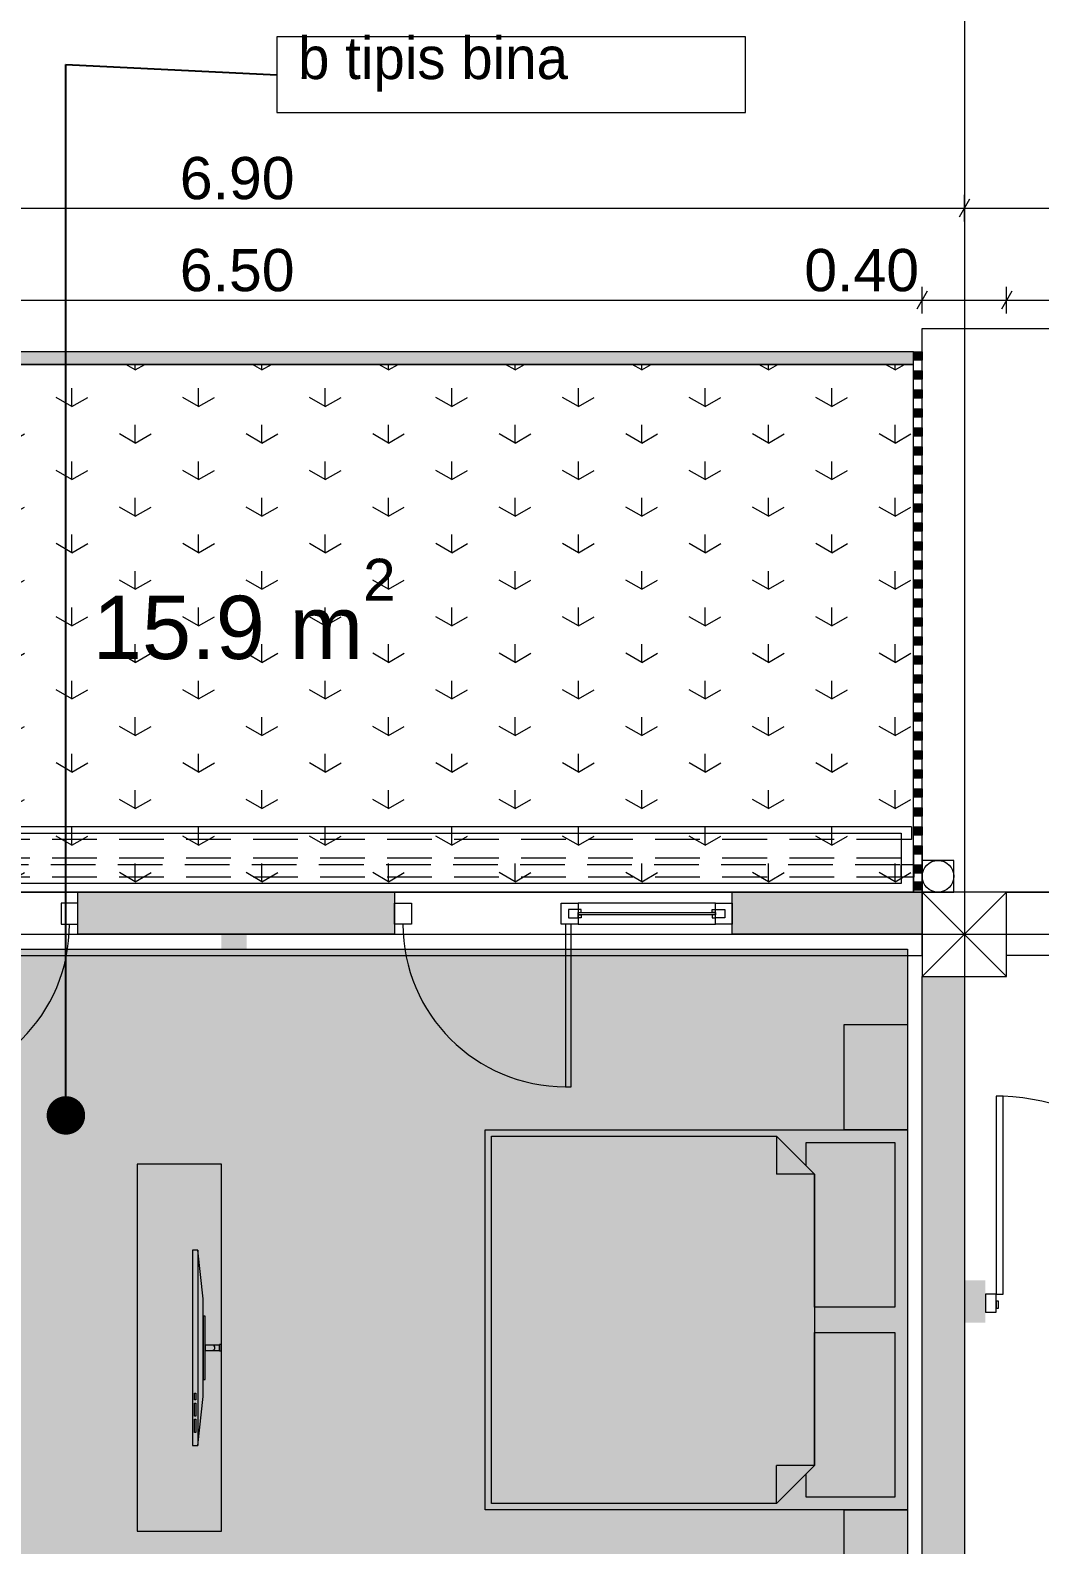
# Model space of a CAD drawing. Header units: millimetres. Extents: x 475159934 to 476245151, y 4620917055 to 4621447368.
# Drawn here: x 475278699 to 475283481, y 4621003198 to 4621010374 of the extents above; entities that cross this region are included whole.
import ezdxf

# ---------------------------------------------------------------- set-up
doc = ezdxf.new("R2010")
doc.units = ezdxf.units.MM
doc.header["$MEASUREMENT"] = 0
doc.linetypes.add('Hidden Line', pattern=[317.5, 211.666667, -105.833333])
for name, color, linetype, lineweight in [('2D Drafting - General_Pen_No__1_Pen_No__7', 7, 'Continuous', 0), ('2D Drafting - General_Pen_No__250_Pen_No__7_Pen_No__250', 7, 'Continuous', 0), ('2D Drafting - General_Pen_No__250_Pen_No__7_Pen_No__7', 7, 'Continuous', 0), ('2D Drafting - General_Pen_No__7_Pen_No__7_Pen_No__7', 7, 'Continuous', 0), ('Doors_Pen_No__7_Pen_No__7', 7, 'Continuous', 0), ('Doors_Pen_No__7_Pen_No__7_Pen_No__7', 7, 'Continuous', 0), ('G-Anno-Nplt_Pen_No__151', 151, 'Continuous', 0), ('G-Anno-Nplt_Pen_No__4', 7, 'Continuous', 0), ('G-Anno-Nplt_Pen_No__7', 7, 'Continuous', 0), ('gegmebi_Pen_No__7_Pen_No__7', 7, 'Continuous', 0), ('kar-panjara_Pen_No__7_Pen_No__7_Pen_No__7', 7, 'Continuous', 0), ('New_0_Pen_No__250_Pen_No__255', 255, 'Continuous', 0), ('New_0_Pen_No__250_Pen_No__7', 7, 'Continuous', 0), ('New_2D Drafting - General_Pen_No__250_Pen_No__7_Pen_No__112', 112, 'Continuous', 0), ('New_2D Drafting - General_Pen_No__250_Pen_No__7_Pen_No__4', 7, 'Continuous', 0), ('New_2D Drafting - General_Pen_No__2_Pen_No__250', 7, 'Continuous', 0), ('New_Interior - Furniture _Pen_No__4', 7, 'Continuous', 0), ('zoma_Pen_No__142', 142, 'Continuous', 0), ('zoma_Pen_No__5_Pen_No__5', 5, 'Continuous', 0)]:
    doc.layers.add(name, color=color, linetype=linetype, lineweight=lineweight)
for name, color, linetype, lineweight, true_color in [('2D Drafting - General_Pen_No__250_Pen_No__7_Pen_No__249', 7, 'Continuous', 0, 0x581317), ('New_2D Drafting - General_Pen_No__250_Pen_No__7_Pen_No__252', 7, 'Continuous', 0, 0x666666), ('New_Car-Art_Pen_No__252', 7, 'Continuous', 0, 0x666666), ('New_Interior - Furniture _Pen_No__252', 7, 'Continuous', 0, 0x666666), ('New_R03_Nakveti_Pen_No__252', 7, 'Continuous', 0, 0x666666)]:
    doc.layers.add(name, color=color, linetype=linetype, lineweight=lineweight, true_color=true_color)
for name, color, linetype in [('New_Interior - Furniture', 7, 'Continuous'), ('New_R03_Nakveti', 7, 'Continuous'), ('zoma', 7, 'Continuous')]:
    doc.layers.add(name, color=color, linetype=linetype)
doc.styles.add('GENERATED_STYLE_1', font='arial.ttf')
doc.styles.add('GENERATED_STYLE_3', font='arial.ttf')
doc.styles.add('GENERATED_STYLE_4', font='ACADMTAV.TTF')
doc.dimstyles.new('GENERATED_STYLE__27', dxfattribs={"dimtxt": 0.18, "dimasz": 364.8, "dimexe": 0.18, "dimexo": 0.0625, "dimgap": 0, "dimtad": 0, "dimtih": 1, "dimtoh": 1, "dimdec": 4, "dimzin": 0, "dimdsep": 46, "dimcen": 0.09, "dimadec": 0, "dimazin": 0, "dimtfac": 1, "dimtdec": 4, "dimtmove": 0, "dimatfit": 3, "dimldrblk": 'ARROWHEAD_11', "dimfxl": 1, "dimtolj": 1, "dimtzin": 0, "dimarcsym": 0})
doc.dimstyles.new('GENERATED_STYLE__3', dxfattribs={"dimtxt": 200, "dimasz": 64.421331, "dimexe": 0.18, "dimexo": 3, "dimgap": 0, "dimtad": 1, "dimtih": 1, "dimtoh": 1, "dimlfac": 0.001, "dimzin": 0, "dimdsep": 46, "dimtxsty": 'GENERATED_STYLE_3', "dimblk": 'ARROWHEAD_2', "dimblk1": 'ARROWHEAD_2', "dimblk2": 'ARROWHEAD_2', "dimcen": 0.09, "dimclrd": 142, "dimclre": 142, "dimclrt": 142, "dimadec": 0, "dimazin": 0, "dimtfac": 1, "dimtdec": 4, "dimtmove": 0, "dimatfit": 3, "dimfxl": 1, "dimtolj": 1, "dimtzin": 0, "dimarcsym": 0})
doc.dimstyles.new('GENERATED_STYLE__6', dxfattribs={"dimtxt": 200, "dimasz": 64.421331, "dimexe": 0.18, "dimexo": 3, "dimgap": 0, "dimtad": 1, "dimlfac": 0.001, "dimzin": 0, "dimdsep": 46, "dimtxsty": 'GENERATED_STYLE_3', "dimblk": 'ARROWHEAD_2', "dimblk1": 'ARROWHEAD_2', "dimblk2": 'ARROWHEAD_2', "dimcen": 0.09, "dimclrd": 142, "dimclre": 142, "dimclrt": 142, "dimadec": 0, "dimazin": 0, "dimtfac": 1, "dimtdec": 4, "dimtmove": 0, "dimatfit": 3, "dimfxl": 1, "dimtolj": 1, "dimtzin": 0, "dimarcsym": 0})

# ---------------------------------------------------------------- blocks, each defined once
blk = doc.blocks.new('Bed Layout 23')
at = {"layer": 'New_R03_Nakveti_Pen_No__252', "color": 251, "linetype": 'Continuous', "lineweight": 0, "true_color": 0x666666}
for p, q in [((-900, 0), (-1400, 0)), ((-1400, 0), (-1400, -300)), ((-900, -300), (-900, 0)), ((900, 0), (-900, 0)), ((-900, 0), (-900, -2000)), ((1400, 0), (900, 0)), ((900, 0), (900, -300)), ((900, -2000), (900, 0)), ((1400, -300), (1400, 0)), ((-1400, -300), (-900, -300)), ((900, -300), (1400, -300)), ((-690, -440), (-870, -620)), ((0, -440), (-690, -440)), ((-690, -440), (-690, -620)), ((690, -440), (0, -440)), ((870, -620), (690, -440)), ((690, -440), (690, -620)), ((-870, -620), (-870, -1970)), ((-870, -620), (-690, -620)), ((870, -620), (690, -620)), ((870, -1970), (870, -620)), ((-900, -2000), (900, -2000)), ((-870, -1970), (0, -1970)), ((0, -1970), (870, -1970))]:
    blk.add_line(p, q, dxfattribs=at)
at = {"layer": 'New_R03_Nakveti_Pen_No__252', "color": 251, "linetype": 'Continuous', "lineweight": 0, "true_color": 0x666666, "flags": 128}
for points in [[(-60, -440), (-60, -60), (-840, -60), (-840, -480), (-730, -480), (-690, -440)], [(690, -440), (730, -480), (840, -480), (840, -60), (60, -60), (60, -440)]]:
    blk.add_lwpolyline(points, close=True, dxfattribs=at)
blk = doc.blocks.new('*D1578', base_point=(475826095.8, 4621095193.2))
at = {"layer": 'zoma_Pen_No__142', "color": 142, "linetype": 'Continuous', "lineweight": 0, "transparency": 16777216}
for p, q in [((475276224.3, 4621009467.1), (475276224.3, 4621009594.3)), ((475283124.3, 4621009467.1), (475283124.3, 4621009594.3)), ((475276248.8, 4621009573.1), (475276199.9, 4621009488.3)), ((475276224.3, 4621009530.7), (475283124.3, 4621009530.7)), ((475283148.8, 4621009573.1), (475283099.9, 4621009488.3))]:
    blk.add_line(p, q, dxfattribs=at)
at = {"layer": 'zoma_Pen_No__142', "color": 142, "lineweight": 0, "transparency": 16777216, "insert": (475279407.4, 4621009570.7), "char_height": 200, "attachment_point": 7, "style": 'GENERATED_STYLE_3'}
blk.add_mtext('\\A1;{\\pql;\\fArial|b0|i0|c204|p0;\\W1.000000;6.90}', dxfattribs=at)
blk = doc.blocks.new('ARROWHEAD_2')
at = {"color": 0, "linetype": 'Continuous', "lineweight": 0}
for p, q in [((0, 0), (-1, 0)), ((-0.38, -0.66), (0.38, 0.66))]:
    blk.add_line(p, q, dxfattribs=at)
blk = doc.blocks.new('*D1579', base_point=(475826095.8, 4621095193.2))
at = {"layer": 'zoma_Pen_No__142', "color": 142, "linetype": 'Continuous', "lineweight": 0, "transparency": 16777216}
for p, q in [((475283124.3, 4621009467.1), (475283124.3, 4621009594.3)), ((475290024.3, 4621009467.1), (475290024.3, 4621009594.3)), ((475283148.8, 4621009573.1), (475283099.9, 4621009488.3)), ((475283124.3, 4621009530.7), (475290024.3, 4621009530.7)), ((475290048.8, 4621009573.1), (475289999.9, 4621009488.3))]:
    blk.add_line(p, q, dxfattribs=at)
at = {"layer": 'zoma_Pen_No__142', "color": 142, "lineweight": 0, "transparency": 16777216, "insert": (475286307.4, 4621009570.7), "char_height": 200, "attachment_point": 7, "style": 'GENERATED_STYLE_3'}
blk.add_mtext('\\A1;{\\pql;\\fArial|b0|i0|c204|p0;\\W1.000000;6.90}', dxfattribs=at)
blk = doc.blocks.new('*D1598', base_point=(475826095.8, 4621095193.2))
at = {"layer": 'zoma_Pen_No__142', "color": 142, "linetype": 'Continuous', "lineweight": 0, "transparency": 16777216}
for p, q in [((475276424.3, 4621009031.1), (475276424.3, 4621009158.3)), ((475282924.3, 4621009031.1), (475282924.3, 4621009158.3)), ((475276448.8, 4621009137.1), (475276399.9, 4621009052.3)), ((475276424.3, 4621009094.7), (475282924.3, 4621009094.7)), ((475282948.8, 4621009137.1), (475282899.9, 4621009052.3))]:
    blk.add_line(p, q, dxfattribs=at)
at = {"layer": 'zoma_Pen_No__142', "color": 142, "lineweight": 0, "transparency": 16777216, "char_height": 200, "attachment_point": 7, "style": 'GENERATED_STYLE_3'}
for s, insert in [('\\A1;{\\pql;\\fArial|b0|i0|c204|p0;\\W1.000000;0.40}', (475276448.8, 4621009134.7)), ('\\A1;{\\pql;\\fArial|b0|i0|c204|p0;\\W1.000000;6.50}', (475279407.4, 4621009134.7)), ('\\A1;{\\pql;\\fArial|b0|i0|c204|p0;\\W1.000000;0.40}', (475282366, 4621009134.7))]:
    blk.add_mtext(s, dxfattribs=dict(at, insert=insert))
blk = doc.blocks.new('*D1599', base_point=(475826095.8, 4621095193.2))
at = {"layer": 'zoma_Pen_No__142', "color": 142, "linetype": 'Continuous', "lineweight": 0, "transparency": 16777216}
for p, q in [((475282924.3, 4621009031.1), (475282924.3, 4621009158.3)), ((475283324.3, 4621009031.1), (475283324.3, 4621009158.3)), ((475282948.8, 4621009137.1), (475282899.9, 4621009052.3)), ((475282924.3, 4621009094.7), (475283324.3, 4621009094.7)), ((475283348.8, 4621009137.1), (475283299.9, 4621009052.3))]:
    blk.add_line(p, q, dxfattribs=at)
blk = doc.blocks.new('*D1600', base_point=(475826095.8, 4621095193.2))
at = {"layer": 'zoma_Pen_No__142', "color": 142, "linetype": 'Continuous', "lineweight": 0, "transparency": 16777216}
for p, q in [((475283324.3, 4621009031.1), (475283324.3, 4621009158.3)), ((475289824.3, 4621009031.1), (475289824.3, 4621009158.3)), ((475283348.8, 4621009137.1), (475283299.9, 4621009052.3)), ((475283324.3, 4621009094.7), (475289824.3, 4621009094.7)), ((475289848.8, 4621009137.1), (475289799.9, 4621009052.3))]:
    blk.add_line(p, q, dxfattribs=at)
at = {"layer": 'zoma_Pen_No__142', "color": 142, "lineweight": 0, "transparency": 16777216, "char_height": 200, "attachment_point": 7, "style": 'GENERATED_STYLE_3'}
for s, insert in [('\\A1;{\\pql;\\fArial|b0|i0|c204|p0;\\W1.000000;6.50}', (475286307.4, 4621009134.7)), ('\\A1;{\\pql;\\fArial|b0|i0|c204|p0;\\W1.000000;0.40}', (475289266, 4621009134.7))]:
    blk.add_mtext(s, dxfattribs=dict(at, insert=insert))
blk = doc.blocks.new('*D1607', base_point=(475826095.8, 4621095193.2))
at = {"layer": 'zoma_Pen_No__142', "color": 142, "linetype": 'Continuous', "lineweight": 0, "transparency": 16777216}
for p, q in [((475299263.8, 4621006290.2), (475299136.7, 4621006290.2)), ((475299242.6, 4621006265.8), (475299157.9, 4621006314.7)), ((475299200.3, 4621006290.2), (475299200.3, 4621006331.7)), ((475299200.3, 4620986935.6), (475299200.3, 4621006290.2)), ((475299263.8, 4620986935.6), (475299136.7, 4620986935.6)), ((475299157.9, 4620986960.1), (475299242.6, 4620986911.1)), ((475299200.3, 4620986894.2), (475299200.3, 4620986935.6))]:
    blk.add_line(p, q, dxfattribs=at)
at = {"layer": 'zoma_Pen_No__142', "color": 142, "lineweight": 0, "transparency": 16777216, "insert": (475299160.3, 4620996269.7), "char_height": 200, "attachment_point": 7, "rotation": 90, "style": 'GENERATED_STYLE_3'}
blk.add_mtext('\\A1;{\\pql;\\fArial|b0|i0|c204|p0;\\W1.000000;19.35}', dxfattribs=at)
blk = doc.blocks.new('*D1617', base_point=(475826095.8, 4621095193.2))
at = {"layer": 'zoma_Pen_No__142', "color": 142, "linetype": 'Continuous', "lineweight": 0, "transparency": 16777216}
for p, q in [((475298483.3, 4621005890.2), (475298356.1, 4621005890.2)), ((475298377.3, 4621005914.7), (475298462.1, 4621005865.8)), ((475298419.7, 4621002135.6), (475298419.7, 4621005890.2)), ((475298483.3, 4621002135.6), (475298356.1, 4621002135.6)), ((475298377.3, 4621002160.1), (475298462.1, 4621002111.1))]:
    blk.add_line(p, q, dxfattribs=at)
at = {"layer": 'zoma_Pen_No__142', "color": 142, "lineweight": 0, "transparency": 16777216, "char_height": 200, "attachment_point": 7, "rotation": 90, "style": 'GENERATED_STYLE_3'}
for s, insert in [('\\A1;{\\pql;\\fArial|b0|i0|c204|p0;\\W1.000000;0.40}', (475298379.7, 4621005331.9)), ('\\A1;{\\pql;\\fArial|b0|i0|c204|p0;\\W1.000000;3.75}', (475298379.7, 4621003746))]:
    blk.add_mtext(s, dxfattribs=dict(at, insert=insert))
blk = doc.blocks.new('*D1618', base_point=(475826095.8, 4621095193.2))
at = {"layer": 'zoma_Pen_No__142', "color": 142, "linetype": 'Continuous', "lineweight": 0, "transparency": 16777216}
for p, q in [((475298483.3, 4621006290.2), (475298356.1, 4621006290.2)), ((475298462.1, 4621006265.8), (475298377.3, 4621006314.7)), ((475298419.7, 4621006290.2), (475298419.7, 4621006331.7)), ((475298419.7, 4621005890.2), (475298419.7, 4621006290.2)), ((475298483.3, 4621005890.2), (475298356.1, 4621005890.2)), ((475298377.3, 4621005914.7), (475298462.1, 4621005865.8))]:
    blk.add_line(p, q, dxfattribs=at)
blk = doc.blocks.new('ARROWHEAD_11')
at = {"color": 0, "linetype": 'Continuous', "lineweight": 0}
blk.add_line((0, 0), (-1, 0), dxfattribs=at)
at = {"color": 0, "linetype": 'Continuous', "lineweight": 0, "const_width": 0.25, "flags": 128}
blk.add_lwpolyline([(-0.125, 0, 1), (0.125, 0, 1)], format="xyb", close=True, dxfattribs=at)
blk = doc.blocks.new('Flexible Shelf 26')
at = {"layer": 'New_Interior - Furniture _Pen_No__252', "color": 251, "linetype": 'Continuous', "lineweight": 0, "true_color": 0x666666, "flags": 128}
blk.add_lwpolyline([(0, 0), (1739.8, 0), (1739.8, 400), (0, 400)], close=True, dxfattribs=at)
blk = doc.blocks.new('Awning 26_4')
at = {"layer": 'New_Interior - Furniture _Pen_No__4', "color": 7, "linetype": 'Continuous', "lineweight": 0}
for p, q in [((0, 0), (40, 0)), ((0, -185), (0, 0)), ((40, 0), (40, -185)), ((6410, 0), (6450, 0)), ((6410, -185), (6410, 0)), ((6450, 0), (6450, -185)), ((40, -70), (100, -70)), ((40, -130), (40, -70)), ((100, -70), (100, -130)), ((6350, -70), (6410, -70)), ((6350, -130), (6350, -70)), ((6410, -70), (6410, -130)), ((100, -130), (40, -130)), ((6410, -130), (6350, -130)), ((40, -185), (0, -185)), ((6450, -185), (6410, -185)), ((50, -308.5), (50, -248.5)), ((50, -248.5), (100, -248.5)), ((6350, -248.5), (6400, -248.5)), ((6400, -308.5), (6400, -248.5)), ((50, -308.5), (6400, -308.5))]:
    blk.add_line(p, q, dxfattribs=at)
at = {"layer": 'New_Interior - Furniture _Pen_No__4', "color": 7, "linetype": 'Hidden Line', "lineweight": 0}
for p, q in [((100, -70), (6350, -70)), ((100, -130), (100, -70)), ((6350, -70), (6350, -130)), ((6350, -130), (100, -130)), ((100, -160), (6350, -160)), ((100, -248.5), (6350, -248.5))]:
    blk.add_line(p, q, dxfattribs=at)
at = {"layer": 'New_Interior - Furniture _Pen_No__4', "color": 7, "linetype": 'Continuous', "lineweight": 0, "flags": 128}
blk.add_lwpolyline([(100, -40), (6350, -40), (6350, -278.5), (100, -278.5)], close=True, dxfattribs=at)
blk = doc.blocks.new('Flat Panel TV 26')
at = {"layer": 'New_Interior - Furniture _Pen_No__252', "color": 251, "linetype": 'Continuous', "lineweight": 0, "true_color": 0x666666}
for p, q in [((0, 25), (925.5, 25)), ((678.7, 10), (678.7, 16.2)), ((678.7, 16.2), (709.6, 16.2)), ((709.6, 10), (678.7, 10)), ((709.6, 16.2), (709.6, 10)), ((725, 10), (725, 16.2)), ((725, 16.2), (786.7, 16.2)), ((786.7, 10), (725, 10)), ((786.7, 16.2), (786.7, 10)), ((802.1, 10), (802.1, 16.2)), ((802.1, 16.2), (863.8, 16.2)), ((863.8, 10), (802.1, 10)), ((863.8, 16.2), (863.8, 10))]:
    blk.add_line(p, q, dxfattribs=at)
at = {"layer": 'New_Interior - Furniture _Pen_No__252', "color": 251, "linetype": 'Continuous', "lineweight": 0, "true_color": 0x666666, "flags": 128}
for points in [[(447.8, 127.5), (477.8, 127.5), (477.8, 137.5), (447.8, 137.5)], [(450.3, 60), (475.3, 60), (475.3, 127.5), (450.3, 127.5)], [(0, 0), (925.5, 0), (925.5, 25), (694.1, 50), (231.4, 50), (0, 25)], [(312.8, 50), (612.8, 50), (612.8, 60), (312.8, 60)]]:
    blk.add_lwpolyline(points, close=True, dxfattribs=at)
at = {"layer": 'New_Interior - Furniture _Pen_No__252', "color": 251, "linetype": 'Continuous', "lineweight": 0, "true_color": 0x666666}
blk.add_arc((462.8, 93.8), 12.5, 0, 180, dxfattribs=at)

msp = doc.modelspace()

# ---------------------------------------------------------------- hatches: boundary and pattern name
at = {"layer": '2D Drafting - General_Pen_No__250_Pen_No__7_Pen_No__7', "linetype": 'Continuous', "lineweight": 0}
for points in [[(475280424.982, 4621006090.285), (475278924.689, 4621006090.285), (475278924.689, 4621006290.285), (475280424.982, 4621006290.285)], [(475282924.336, 4621006090.285), (475282024.656, 4621006090.285), (475282024.656, 4621006290.285), (475282924.336, 4621006290.285)], [(475279724.824, 4621006090.285), (475279604.824, 4621006090.285), (475279604.824, 4621001690.246), (475279724.824, 4621001690.246)], [(475283124.285, 4621005890.239), (475283124.285, 4621000320.246), (475282924.285, 4621000320.246), (475282924.285, 4621005890.239)], [(475283224.199, 4621004249.867), (475283124.285, 4621004249.867), (475283124.285, 4621004449.867), (475283224.199, 4621004449.867)]]:
    msp.add_hatch(color=7, dxfattribs=at).paths.add_polyline_path(points)
at = {"layer": 'G-Anno-Nplt_Pen_No__151', "linetype": 'Continuous', "lineweight": 0, "true_color": 0x1f2f3f}
msp.add_hatch(color=169, dxfattribs=at).paths.add_polyline_path([(475276294.361, 4621005820.285), (475276494.354, 4621005820.285), (475276494.354, 4621006020.285), (475282854.361, 4621006020.285), (475282854.361, 4621005820.285), (475282854.361, 4621002557.922), (475282924.361, 4621002557.922), (475282924.361, 4621000880.618), (475282454.394, 4621000880.618), (475282454.394, 4621000590.246), (475281124.361, 4621000590.246), (475281124.361, 4620998890.285), (475278668.613, 4620998890.285), (475278668.613, 4620998960.285), (475276694.361, 4620998960.285), (475276694.361, 4620999550.427), (475276294.361, 4620999550.427)])
at = {"layer": 'New_0_Pen_No__250_Pen_No__255', "linetype": 'Continuous', "lineweight": 0}
for points in [[(475282884.054, 4621008849.893), (475276514.644, 4621008849.893), (475276514.644, 4621008790.239), (475282884.054, 4621008790.239)], [(475282884.054, 4621008849.893), (475282924.35, 4621008849.893), (475282924.35, 4621008810.239), (475282884.054, 4621008810.239)], [(475282884.054, 4621008759.893), (475282924.35, 4621008759.893), (475282924.35, 4621008720.239), (475282884.054, 4621008720.239)], [(475282884.054, 4621008669.893), (475282924.35, 4621008669.893), (475282924.35, 4621008630.239), (475282884.054, 4621008630.239)], [(475282884.054, 4621008579.893), (475282924.35, 4621008579.893), (475282924.35, 4621008540.239), (475282884.054, 4621008540.239)], [(475282884.054, 4621008489.893), (475282924.35, 4621008489.893), (475282924.35, 4621008450.239), (475282884.054, 4621008450.239)], [(475282884.054, 4621008399.893), (475282924.35, 4621008399.893), (475282924.35, 4621008360.239), (475282884.054, 4621008360.239)], [(475282884.054, 4621008309.893), (475282924.35, 4621008309.893), (475282924.35, 4621008270.239), (475282884.054, 4621008270.239)], [(475282884.054, 4621008219.893), (475282924.35, 4621008219.893), (475282924.35, 4621008180.239), (475282884.054, 4621008180.239)], [(475282884.054, 4621008129.893), (475282924.35, 4621008129.893), (475282924.35, 4621008090.239), (475282884.054, 4621008090.239)], [(475282884.054, 4621008039.893), (475282924.35, 4621008039.893), (475282924.35, 4621008000.239), (475282884.054, 4621008000.239)], [(475282884.054, 4621007949.893), (475282924.35, 4621007949.893), (475282924.35, 4621007910.239), (475282884.054, 4621007910.239)], [(475282884.054, 4621007859.893), (475282924.35, 4621007859.893), (475282924.35, 4621007820.239), (475282884.054, 4621007820.239)], [(475282884.054, 4621007769.893), (475282924.35, 4621007769.893), (475282924.35, 4621007730.239), (475282884.054, 4621007730.239)], [(475282884.054, 4621007679.893), (475282924.35, 4621007679.893), (475282924.35, 4621007640.239), (475282884.054, 4621007640.239)], [(475282884.054, 4621007589.893), (475282924.35, 4621007589.893), (475282924.35, 4621007550.239), (475282884.054, 4621007550.239)], [(475282884.054, 4621007499.893), (475282924.35, 4621007499.893), (475282924.35, 4621007460.239), (475282884.054, 4621007460.239)], [(475282884.054, 4621007409.893), (475282924.35, 4621007409.893), (475282924.35, 4621007370.239), (475282884.054, 4621007370.239)], [(475282884.054, 4621007319.893), (475282924.35, 4621007319.893), (475282924.35, 4621007280.239), (475282884.054, 4621007280.239)], [(475282884.054, 4621007229.893), (475282924.35, 4621007229.893), (475282924.35, 4621007190.239), (475282884.054, 4621007190.239)], [(475282884.054, 4621007139.893), (475282924.35, 4621007139.893), (475282924.35, 4621007100.239), (475282884.054, 4621007100.239)], [(475282884.054, 4621007049.893), (475282924.35, 4621007049.893), (475282924.35, 4621007010.239), (475282884.054, 4621007010.239)], [(475282884.054, 4621006959.893), (475282924.35, 4621006959.893), (475282924.35, 4621006920.239), (475282884.054, 4621006920.239)], [(475282884.054, 4621006869.893), (475282924.35, 4621006869.893), (475282924.35, 4621006830.239), (475282884.054, 4621006830.239)], [(475282884.054, 4621006779.893), (475282924.35, 4621006779.893), (475282924.35, 4621006740.239), (475282884.054, 4621006740.239)], [(475282884.054, 4621006689.893), (475282924.35, 4621006689.893), (475282924.35, 4621006650.239), (475282884.054, 4621006650.239)], [(475282884.054, 4621006599.893), (475282924.35, 4621006599.893), (475282924.35, 4621006560.239), (475282884.054, 4621006560.239)], [(475282884.054, 4621006509.893), (475282924.35, 4621006509.893), (475282924.35, 4621006470.239), (475282884.054, 4621006470.239)], [(475282884.054, 4621006419.893), (475282924.35, 4621006419.893), (475282924.35, 4621006380.239), (475282884.054, 4621006380.239)], [(475282884.054, 4621006339.249), (475282924.35, 4621006339.249), (475282924.35, 4621006299.596), (475282884.054, 4621006299.596)]]:
    msp.add_hatch(color=255, dxfattribs=at).paths.add_polyline_path(points)
at = {"layer": 'New_2D Drafting - General_Pen_No__250_Pen_No__7_Pen_No__112', "linetype": 'Continuous', "lineweight": 0}
h = msp.add_hatch(dxfattribs=at)
h.set_pattern_fill('GRASS', color=112, style=0, pattern_type=2)
h.set_pattern_definition([(90, (475826095.76, 4621095193.2), (-600, 0), [86.60254, -259.80762]), (90, (475826395.76, 4621095366.4), (-600, 0), [86.60254, -259.80762]), (30, (475826095.76, 4621095193.2), (-300, 519.61524), [86.60254, -259.80762]), (30, (475826095.76, 4621095539.6), (-300, 519.61524), [86.60254, -259.80762]), (150, (475826095.76, 4621095193.2), (300, 519.61524), [86.60254, -259.80762]), (150, (475826095.76, 4621095539.6), (300, 519.61524), [86.60254, -259.80762])])
h.paths.add_polyline_path([(475276514.644, 4621006290.239), (475282884.054, 4621006290.239), (475282884.054, 4621008790.239), (475276514.644, 4621008790.239)])

# ---------------------------------------------------------------- linework, layer by layer
at = {"layer": '2D Drafting - General_Pen_No__1_Pen_No__7', "color": 7, "linetype": 'Continuous', "lineweight": 0}
for p, q in [((475283324.343, 4621005890.239), (475282924.343, 4621006290.239)), ((475282924.343, 4621005890.239), (475283324.343, 4621006290.239))]:
    msp.add_line(p, q, dxfattribs=at)
at = {"layer": '2D Drafting - General_Pen_No__1_Pen_No__7', "color": 7, "linetype": 'Continuous', "lineweight": 0, "flags": 128}
for points in [[(475276424.343, 4621005990.239), (475282924.343, 4621005990.239), (475282924.343, 4621006290.239), (475276424.343, 4621006290.239)], [(475282924.343, 4621005890.239), (475283324.343, 4621005890.239), (475283324.343, 4621006290.239), (475282924.343, 4621006290.239)], [(475289824.343, 4621005990.239), (475283324.343, 4621005990.239), (475283324.343, 4621006290.239), (475289824.343, 4621006290.239)]]:
    msp.add_lwpolyline(points, close=True, dxfattribs=at)
at = {"layer": '2D Drafting - General_Pen_No__1_Pen_No__7', "color": 7, "linetype": 'Continuous', "lineweight": 0}
msp.add_circle((475282999.336, 4621006365.285), 75, dxfattribs=at)
at = {"layer": '2D Drafting - General_Pen_No__250_Pen_No__7_Pen_No__249', "color": 248, "linetype": 'Continuous', "lineweight": 0, "true_color": 0x581317, "flags": 128}
msp.add_lwpolyline([(475283124.285, 4621005890.239), (475283124.285, 4621000320.246), (475282924.285, 4621000320.246), (475282924.285, 4621005890.239)], close=True, dxfattribs=at)
at = {"layer": '2D Drafting - General_Pen_No__250_Pen_No__7_Pen_No__250', "color": 7, "linetype": 'Continuous', "lineweight": 0, "flags": 128}
for points in [[(475280424.982, 4621006090.285), (475278924.689, 4621006090.285), (475278924.689, 4621006290.285), (475280424.982, 4621006290.285)], [(475282924.336, 4621006090.285), (475282024.656, 4621006090.285), (475282024.656, 4621006290.285), (475282924.336, 4621006290.285)]]:
    msp.add_lwpolyline(points, close=True, dxfattribs=at)
at = {"layer": '2D Drafting - General_Pen_No__7_Pen_No__7_Pen_No__7', "color": 7, "linetype": 'Continuous', "lineweight": 0, "flags": 128}
msp.add_lwpolyline([(475281944.656, 4621006238.093), (475281294.656, 4621006238.064), (475281294.66, 4621006138.125), (475281944.66, 4621006138.154)], close=True, dxfattribs=at)
at = {"layer": '2D Drafting - General_Pen_No__7_Pen_No__7_Pen_No__7', "color": 7, "linetype": 'Continuous', "lineweight": 0}
for centre, start, end in [((475278114.378, 4621006138.103), 269.9974687, 359.994289), ((475281234.971, 4621006138.112), 180.005711, 270.0025313)]:
    msp.add_arc(centre, 770.311, start, end, dxfattribs=at)
at = {"layer": 'Doors_Pen_No__7_Pen_No__7', "color": 7, "linetype": 'Continuous', "lineweight": 0, "flags": 128}
for points in [[(475283274.59, 4621004384.533), (475283307.924, 4621004384.533), (475283307.924, 4621005322.422), (475283274.59, 4621005322.422)], [(475283224.201, 4621004299.867), (475283274.59, 4621004299.867), (475283274.59, 4621004384.533), (475283224.201, 4621004384.533)], [(475283274.59, 4621004317.867), (475283285.701, 4621004317.867), (475283285.701, 4621004351.2), (475283274.59, 4621004351.2)]]:
    msp.add_lwpolyline(points, close=True, dxfattribs=at)
at = {"layer": 'Doors_Pen_No__7_Pen_No__7_Pen_No__7', "color": 7, "linetype": 'Continuous', "lineweight": 0, "flags": 128}
msp.add_lwpolyline([(475281261.638, 4621006138.113), (475281234.971, 4621006138.112), (475281235.005, 4621005367.801), (475281261.672, 4621005367.802)], close=True, dxfattribs=at)
at = {"layer": 'G-Anno-Nplt_Pen_No__4', "color": 7, "linetype": 'Continuous', "lineweight": 0, "flags": 128}
msp.add_lwpolyline([(475276294.361, 4621005820.285), (475276494.354, 4621005820.285), (475276494.354, 4621006020.285), (475282854.361, 4621006020.285), (475282854.361, 4621005820.285), (475282854.361, 4621002557.922), (475282924.361, 4621002557.922), (475282924.361, 4621000880.618), (475282454.394, 4621000880.618), (475282454.394, 4621000590.246), (475281124.361, 4621000590.246), (475281124.361, 4620998890.285), (475278668.613, 4620998890.285), (475278668.613, 4620998960.285), (475276694.361, 4620998960.285), (475276694.361, 4620999550.427), (475276294.361, 4620999550.427)], close=True, dxfattribs=at)
at = {"layer": 'G-Anno-Nplt_Pen_No__7', "color": 7, "linetype": 'Continuous', "lineweight": 0}
msp.add_arc((475283279.353, 4621004376.243), 946.61, 1.3733964, 88.2704205, dxfattribs=at)
at = {"layer": 'gegmebi_Pen_No__7_Pen_No__7', "color": 7, "linetype": 'Continuous', "lineweight": 0}
for p, q in [((475283074.336, 4621006440.285), (475282924.336, 4621006440.285)), ((475282924.336, 4621006440.285), (475282924.336, 4621006290.285)), ((475283074.336, 4621006290.285), (475283074.336, 4621006440.285)), ((475282924.336, 4621006290.285), (475283074.336, 4621006290.285))]:
    msp.add_line(p, q, dxfattribs=at)
at = {"layer": 'kar-panjara_Pen_No__7_Pen_No__7_Pen_No__7', "color": 7, "linetype": 'Continuous', "lineweight": 0, "flags": 128}
for points in [[(475278924.694, 4621006238.035), (475278844.694, 4621006238.038), (475278844.689, 4621006138.038), (475278924.689, 4621006138.035)], [(475280424.656, 4621006238.044), (475280504.656, 4621006238.047), (475280504.66, 4621006138.047), (475280424.66, 4621006138.044)], [(475281214.656, 4621006238.121), (475281294.656, 4621006238.125), (475281294.66, 4621006138.125), (475281214.66, 4621006138.121)], [(475281944.656, 4621006238.093), (475282024.656, 4621006238.096), (475282024.66, 4621006138.096), (475281944.66, 4621006138.093)], [(475281249.659, 4621006168.123), (475281294.659, 4621006168.125), (475281294.658, 4621006183.125), (475281294.658, 4621006193.125), (475281309.658, 4621006193.125), (475281309.657, 4621006208.125), (475281249.657, 4621006208.123)], [(475281944.658, 4621006183.154), (475281294.658, 4621006183.125), (475281294.658, 4621006193.125), (475281944.658, 4621006193.154)], [(475281309.659, 4621006168.125), (475281294.659, 4621006168.125), (475281294.658, 4621006183.125), (475281309.658, 4621006183.125)], [(475281989.659, 4621006168.156), (475281944.659, 4621006168.154), (475281944.658, 4621006183.154), (475281944.658, 4621006193.154), (475281929.658, 4621006193.153), (475281929.657, 4621006208.153), (475281989.657, 4621006208.156)], [(475281929.659, 4621006168.153), (475281944.659, 4621006168.154), (475281944.658, 4621006183.154), (475281929.658, 4621006183.153)]]:
    msp.add_lwpolyline(points, close=True, dxfattribs=at)
at = {"layer": 'New_0_Pen_No__250_Pen_No__7', "color": 7, "linetype": 'Continuous', "lineweight": 0, "flags": 128}
for points in [[(475282884.054, 4621008849.893), (475276514.644, 4621008849.893), (475276514.644, 4621008790.239), (475282884.054, 4621008790.239)], [(475282884.054, 4621008849.893), (475282924.35, 4621008849.893), (475282924.35, 4621008810.239), (475282884.054, 4621008810.239)], [(475282884.054, 4621008759.893), (475282924.35, 4621008759.893), (475282924.35, 4621008720.239), (475282884.054, 4621008720.239)], [(475282884.054, 4621008669.893), (475282924.35, 4621008669.893), (475282924.35, 4621008630.239), (475282884.054, 4621008630.239)], [(475282884.054, 4621008579.893), (475282924.35, 4621008579.893), (475282924.35, 4621008540.239), (475282884.054, 4621008540.239)], [(475282884.054, 4621008489.893), (475282924.35, 4621008489.893), (475282924.35, 4621008450.239), (475282884.054, 4621008450.239)], [(475282884.054, 4621008399.893), (475282924.35, 4621008399.893), (475282924.35, 4621008360.239), (475282884.054, 4621008360.239)], [(475282884.054, 4621008309.893), (475282924.35, 4621008309.893), (475282924.35, 4621008270.239), (475282884.054, 4621008270.239)], [(475282884.054, 4621008219.893), (475282924.35, 4621008219.893), (475282924.35, 4621008180.239), (475282884.054, 4621008180.239)], [(475282884.054, 4621008129.893), (475282924.35, 4621008129.893), (475282924.35, 4621008090.239), (475282884.054, 4621008090.239)], [(475282884.054, 4621008039.893), (475282924.35, 4621008039.893), (475282924.35, 4621008000.239), (475282884.054, 4621008000.239)], [(475282884.054, 4621007949.893), (475282924.35, 4621007949.893), (475282924.35, 4621007910.239), (475282884.054, 4621007910.239)], [(475282884.054, 4621007859.893), (475282924.35, 4621007859.893), (475282924.35, 4621007820.239), (475282884.054, 4621007820.239)], [(475282884.054, 4621007769.893), (475282924.35, 4621007769.893), (475282924.35, 4621007730.239), (475282884.054, 4621007730.239)], [(475282884.054, 4621007679.893), (475282924.35, 4621007679.893), (475282924.35, 4621007640.239), (475282884.054, 4621007640.239)], [(475282884.054, 4621007589.893), (475282924.35, 4621007589.893), (475282924.35, 4621007550.239), (475282884.054, 4621007550.239)], [(475282884.054, 4621007499.893), (475282924.35, 4621007499.893), (475282924.35, 4621007460.239), (475282884.054, 4621007460.239)], [(475282884.054, 4621007409.893), (475282924.35, 4621007409.893), (475282924.35, 4621007370.239), (475282884.054, 4621007370.239)], [(475282884.054, 4621007319.893), (475282924.35, 4621007319.893), (475282924.35, 4621007280.239), (475282884.054, 4621007280.239)], [(475282884.054, 4621007229.893), (475282924.35, 4621007229.893), (475282924.35, 4621007190.239), (475282884.054, 4621007190.239)], [(475282884.054, 4621007139.893), (475282924.35, 4621007139.893), (475282924.35, 4621007100.239), (475282884.054, 4621007100.239)], [(475282884.054, 4621007049.893), (475282924.35, 4621007049.893), (475282924.35, 4621007010.239), (475282884.054, 4621007010.239)], [(475282884.054, 4621006959.893), (475282924.35, 4621006959.893), (475282924.35, 4621006920.239), (475282884.054, 4621006920.239)], [(475282884.054, 4621006869.893), (475282924.35, 4621006869.893), (475282924.35, 4621006830.239), (475282884.054, 4621006830.239)], [(475282884.054, 4621006779.893), (475282924.35, 4621006779.893), (475282924.35, 4621006740.239), (475282884.054, 4621006740.239)], [(475282884.054, 4621006689.893), (475282924.35, 4621006689.893), (475282924.35, 4621006650.239), (475282884.054, 4621006650.239)], [(475282884.054, 4621006599.893), (475282924.35, 4621006599.893), (475282924.35, 4621006560.239), (475282884.054, 4621006560.239)], [(475282884.054, 4621006509.893), (475282924.35, 4621006509.893), (475282924.35, 4621006470.239), (475282884.054, 4621006470.239)], [(475282884.054, 4621006419.893), (475282924.35, 4621006419.893), (475282924.35, 4621006380.239), (475282884.054, 4621006380.239)], [(475282884.054, 4621006339.249), (475282924.35, 4621006339.249), (475282924.35, 4621006299.596), (475282884.054, 4621006299.596)]]:
    msp.add_lwpolyline(points, close=True, dxfattribs=at)
at = {"layer": 'New_2D Drafting - General_Pen_No__250_Pen_No__7_Pen_No__252', "color": 251, "linetype": 'Continuous', "lineweight": 0, "true_color": 0x666666}
msp.add_lwpolyline([(475285574.408, 4621008960.22), (475285574.408, 4621016341.96), (475287574.564, 4621016341.96), (475287574.564, 4621008960.22), (475290224.204, 4621008960.22), (475290224.204, 4621006290.219), (475282924.204, 4621006290.219), (475282924.204, 4621008960.22)], close=True, dxfattribs=at)
at = {"layer": 'New_2D Drafting - General_Pen_No__250_Pen_No__7_Pen_No__4', "color": 7, "linetype": 'Continuous', "lineweight": 0, "flags": 128}
msp.add_lwpolyline([(475276514.644, 4621006290.239), (475282884.054, 4621006290.239), (475282884.054, 4621008790.239), (475276514.644, 4621008790.239)], close=True, dxfattribs=at)
at = {"layer": 'New_2D Drafting - General_Pen_No__2_Pen_No__250', "color": 7, "linetype": 'Continuous', "lineweight": 0, "flags": 128}
msp.add_lwpolyline([(475279867.805, 4621009983.738), (475282087.81, 4621009983.738), (475282087.81, 4621010343.114), (475279867.805, 4621010343.114), (475279867.805, 4621009983.738)], close=True, dxfattribs=at)
at = {"layer": 'New_Car-Art_Pen_No__252', "color": 251, "linetype": 'Continuous', "lineweight": 0, "true_color": 0x666666}
for points in [[(475282924.533, 4621006290.632), (475282924.533, 4621008960.105)], [(475282924.533, 4621008960.105), (475285574.338, 4621008960.105)]]:
    msp.add_lwpolyline(points, dxfattribs=at)
at = {"layer": 'zoma_Pen_No__5_Pen_No__5', "color": 5, "linetype": 'Continuous', "lineweight": 0}
for p, q in [((475283124.343, 4621010516.418), (475283124.343, 4620982252.152)), ((475229343.792, 4621006090.239), (475300771.399, 4621006090.239))]:
    msp.add_line(p, q, dxfattribs=at)

# ---------------------------------------------------------------- block references
at = {"layer": 'New_Interior - Furniture', "color": 7, "linetype": 'Continuous', "lineweight": 0, "zscale": 1000, "rotation": 180}
msp.add_blockref('Awning 26_4', (475282924.35, 4621006290.239), dxfattribs=at)
at = {"layer": 'New_Interior - Furniture', "color": 1, "linetype": 'Continuous', "lineweight": 0, "zscale": 1000, "rotation": 270}
for name, p in [('Flexible Shelf 26', (475279204.824, 4621005001.113)), ('Flat Panel TV 26', (475279467.324, 4621004593.963))]:
    msp.add_blockref(name, p, dxfattribs=at)
at = {"layer": 'New_R03_Nakveti', "color": 7, "linetype": 'Continuous', "lineweight": 0, "xscale": -0.9999999999999997, "zscale": 1000, "rotation": 270.0029726951062}
msp.add_blockref('Bed Layout 23', (475282854.281, 4621004263.258), dxfattribs=at)

# ---------------------------------------------------------------- texts
at = {"layer": '2D Drafting - General_Pen_No__250_Pen_No__7_Pen_No__7', "color": 7, "lineweight": 0, "insert": (475278994.944, 4621007390.239), "char_height": 300, "attachment_point": 7, "style": 'GENERATED_STYLE_1'}
msp.add_mtext('{\\fArial|b0|i0|c204|p0;15.9 m{\\H0.66x;\\S2^  ;}}', dxfattribs=at)
at = {"layer": 'New_2D Drafting - General_Pen_No__2_Pen_No__250', "color": 7, "linetype": 'Continuous', "lineweight": 0, "insert": (475279967.805, 4621010212.489), "char_height": 200, "attachment_point": 4, "style": 'GENERATED_STYLE_4'}
msp.add_mtext('\\A1;{\\pql;\\fAcadMtavr|b0|i0|c0|p0;\\W1.000000;b tipis bina}', dxfattribs=at)

# ---------------------------------------------------------------- dimensions: what is measured, and where the dimension line sits
at = {"layer": 'zoma', "color": 142, "linetype": 'Continuous', "lineweight": 0}
for base, p1, p2, picture, middle in [((475283124.336, 4621009530.723), (475276224.336, 4621008649.909), (475283124.336, 4621008537.464), '*D1578', (475279666.332, 4621009670.723)), ((475290024.336, 4621009530.723), (475283124.336, 4621008537.464), (475290024.336, 4621008799.834), '*D1579', (475286566.332, 4621009670.723)), ((475282924.338, 4621009094.704), (475276424.336, 4621004410.209), (475282924.338, 4621004410.209), '*D1598', (475279666.333, 4621009234.704)), ((475289824.336, 4621009094.704), (475283324.336, 4621004410.209), (475289824.336, 4621004410.209), '*D1600', (475286566.332, 4621009234.704)), ((475283324.336, 4621009094.704), (475282924.338, 4621004410.209), (475283324.336, 4621004410.209), '*D1599', (475282624.917, 4621009234.704))]:
    dim = msp.add_linear_dim(base=base, p1=p1, p2=p2, dimstyle='GENERATED_STYLE__3', dxfattribs=at)
    dim.commit()
    dim.dimension.update_dxf_attribs({"geometry": picture, "text_midpoint": middle, "dimtype": 160})
for base, p1, p2, picture, middle in [((475299200.263, 4621006290.239), (475232908.837, 4620986935.604), (475254624.343, 4621006290.239), '*D1607', (475299060.263, 4620996604.749)), ((475298419.678, 4621006290.239), (475254624.343, 4621005890.239), (475254624.343, 4621006290.239), '*D1618', (475298279.678, 4621005590.818)), ((475298419.678, 4621005890.239), (475233224.343, 4621002135.604), (475254624.343, 4621005890.239), '*D1617', (475298279.678, 4621004004.918))]:
    dim = msp.add_linear_dim(base=base, p1=p1, p2=p2, angle=90, dimstyle='GENERATED_STYLE__6', dxfattribs=at)
    dim.commit()
    dim.dimension.update_dxf_attribs({"geometry": picture, "text_midpoint": middle, "dimtype": 160, "text_rotation": 90})

# ---------------------------------------------------------------- leaders
at = {"layer": 'New_2D Drafting - General_Pen_No__2_Pen_No__250', "color": 7, "linetype": 'Continuous', "lineweight": 0, "annotation_type": 0, "has_hookline": 1, "hookline_direction": 0, "text_width": 1944.787}
msp.add_leader([(475278867.805, 4621005231.952), (475278867.805, 4621010212.489), (475279867.805, 4621010163.426)], dimstyle='GENERATED_STYLE__27', dxfattribs=at)

doc.saveas('drawing.dxf')
